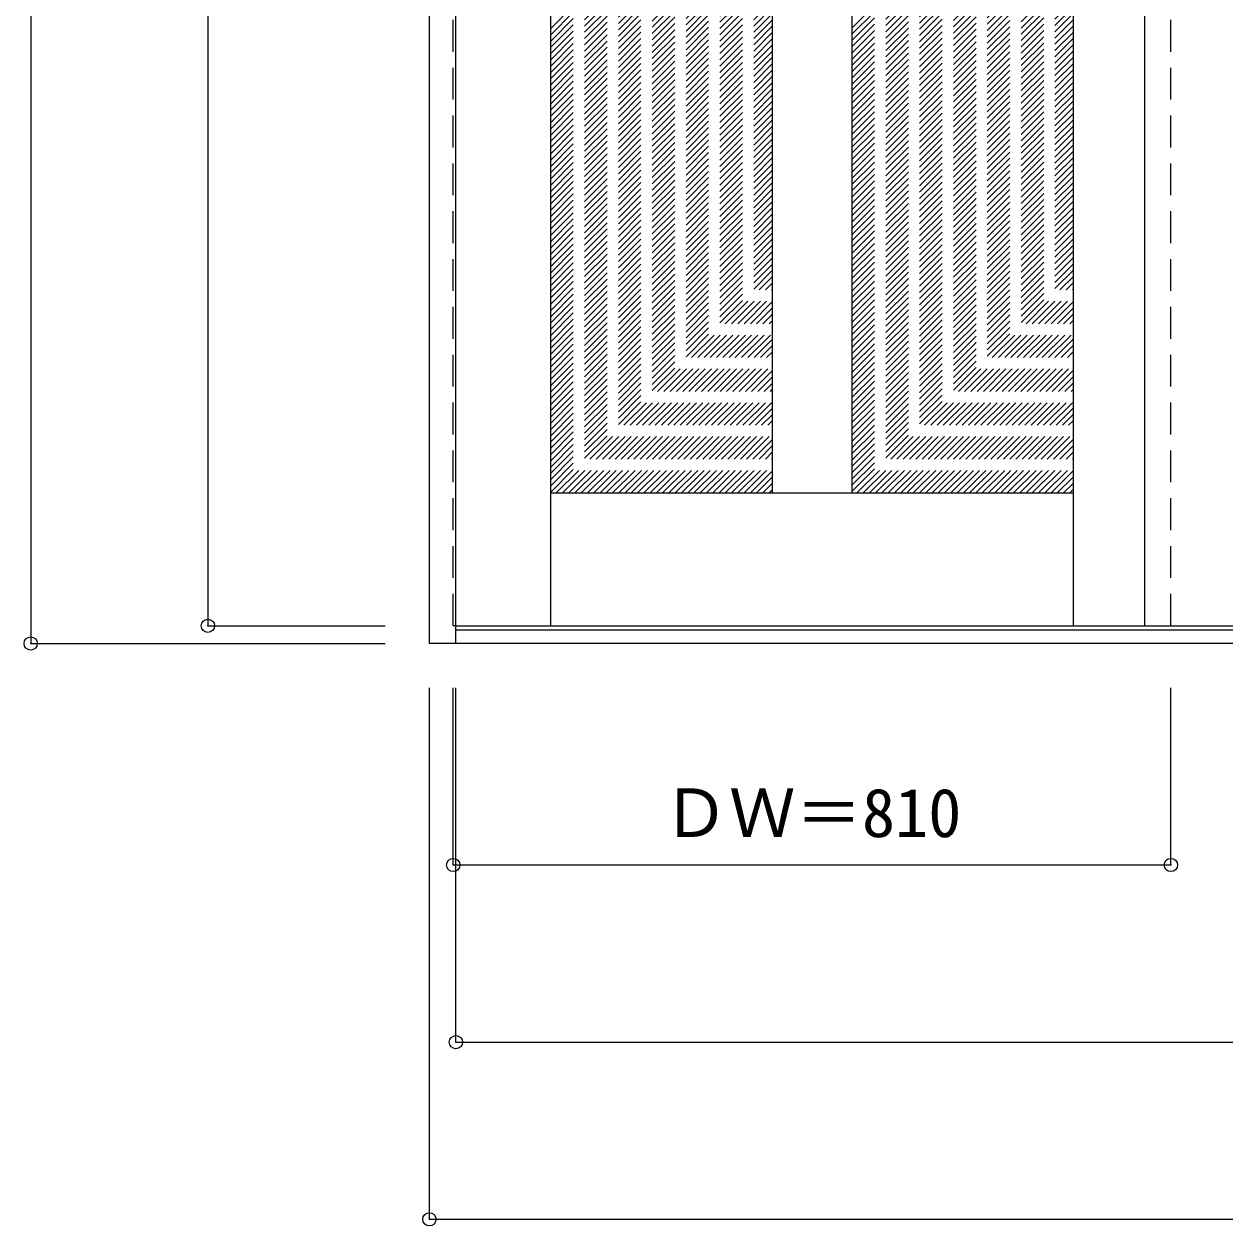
# Model space of a CAD drawing. Units: millimetres, scale not verified. Extents: x -1740 to 2020, y -1660 to 1052.
# Drawn here: x -1652 to -297, y -1660 to -303 of the extents above; entities that cross this region are included whole.
import ezdxf
from ezdxf.enums import TextEntityAlignment as Align

# ---------------------------------------------------------------- set-up
doc = ezdxf.new("R2010")
doc.units = ezdxf.units.MM
doc.header["$LTSCALE"] = 30
doc.header["$PDMODE"] = 32
doc.header["$PDSIZE"] = 15
doc.linetypes.add('DASHED1', pattern=[1.8, 1.2, -0.6])
doc.layers.add('0-0', color=4, linetype='DASHED1')
doc.layers.add('0-1_寸法', color=7, linetype='Continuous')
doc.styles.add('ＭＳ ゴシック', font='')
doc.styles.get('ＭＳ ゴシック').set_extended_font_data('MS Gothic')

msp = doc.modelspace()

# ---------------------------------------------------------------- linework, layer by layer
at = {"layer": '0-0', "color": 3, "linetype": 'Continuous'}
for p, q in [((-1194.95, -1002.48), (-1194.95, 1044.52)), ((-1164.95, -1002.48), (-1164.95, 1044.52)), ((-1057.95, -982.48), (-1057.95, 1000.52)), ((-467.95, -982.48), (-467.95, 1000.52)), ((-387.95, 1000.52), (-387.95, -982.48)), ((-807.95, 865.52), (-807.95, -832.48)), ((-717.95, 865.52), (-717.95, -832.48)), ((-1057.95, -832.48), (-467.95, -832.48)), ((-1164.95, -982.48), (1202.05, -982.48)), ((1982.05, -987.48), (-1164.95, -987.48)), ((2012.05, -1002.48), (-1194.95, -1002.48))]:
    msp.add_line(p, q, dxfattribs=at)
at = {"layer": '0-0'}
for p, q in [((-357.95, -982.48), (-357.95, 1000.52)), ((-1057.95, -308.26), (-807.95, -58.26)), ((-1057.95, -315.33), (-807.95, -65.33)), ((-717.95, -307.67), (-467.95, -57.67)), ((-717.95, -314.74), (-467.95, -64.74)), ((-1057.95, -322.4), (-807.95, -72.4)), ((-1057.95, -329.47), (-807.95, -79.47)), ((-717.95, -321.81), (-467.95, -71.81)), ((-717.95, -328.89), (-467.95, -78.89)), ((-1057.95, -336.55), (-807.95, -86.55)), ((-1057.95, -343.62), (-807.95, -93.62)), ((-717.95, -335.96), (-467.95, -85.96)), ((-717.95, -343.03), (-467.95, -93.03)), ((-1057.95, -350.69), (-807.95, -100.69)), ((-1057.95, -357.76), (-807.95, -107.76)), ((-717.95, -350.1), (-467.95, -100.1)), ((-717.95, -357.17), (-467.95, -107.17)), ((-1057.95, -364.83), (-807.95, -114.83)), ((-1057.95, -371.9), (-807.95, -121.9)), ((-717.95, -364.24), (-467.95, -114.24)), ((-717.95, -371.31), (-467.95, -121.31)), ((-1057.95, -378.97), (-807.95, -128.97)), ((-717.95, -378.38), (-467.95, -128.38)), ((-717.95, -385.45), (-467.95, -135.45)), ((-1057.95, -386.04), (-807.95, -136.04)), ((-1057.95, -393.11), (-807.95, -143.11)), ((-717.95, -392.52), (-467.95, -142.52)), ((-1057.95, -400.18), (-807.95, -150.18)), ((-1057.95, -407.26), (-807.95, -157.26)), ((-717.95, -399.6), (-467.95, -149.6)), ((-717.95, -406.67), (-467.95, -156.67)), ((-1057.95, -414.33), (-807.95, -164.33)), ((-1057.95, -421.4), (-807.95, -171.4)), ((-717.95, -413.74), (-467.95, -163.74)), ((-717.95, -420.81), (-467.95, -170.81)), ((-1057.95, -428.47), (-807.95, -178.47)), ((-1057.95, -435.54), (-807.95, -185.54)), ((-717.95, -427.88), (-467.95, -177.88)), ((-717.95, -434.95), (-467.95, -184.95)), ((-1057.95, -442.61), (-807.95, -192.61)), ((-1057.95, -449.68), (-807.95, -199.68)), ((-717.95, -442.02), (-467.95, -192.02)), ((-717.95, -449.09), (-467.95, -199.09)), ((-1057.95, -456.75), (-807.95, -206.75)), ((-1057.95, -463.82), (-807.95, -213.82)), ((-717.95, -456.16), (-467.95, -206.16)), ((-717.95, -463.24), (-467.95, -213.24)), ((-1057.95, -470.9), (-807.95, -220.9)), ((-1057.95, -477.97), (-807.95, -227.97)), ((-717.95, -470.31), (-467.95, -220.31)), ((-717.95, -477.38), (-467.95, -227.38)), ((-1057.95, -485.04), (-807.95, -235.04)), ((-1057.95, -492.11), (-807.95, -242.11)), ((-717.95, -484.45), (-467.95, -234.45)), ((-717.95, -491.52), (-467.95, -241.52)), ((-1057.95, -499.18), (-807.95, -249.18)), ((-1057.95, -506.25), (-807.95, -256.25)), ((-717.95, -498.59), (-467.95, -248.59)), ((-717.95, -505.66), (-467.95, -255.66)), ((-1057.95, -513.32), (-807.95, -263.32)), ((-1057.95, -520.39), (-807.95, -270.39)), ((-717.95, -512.73), (-467.95, -262.73)), ((-717.95, -519.8), (-467.95, -269.8)), ((-1057.95, -527.46), (-807.95, -277.46)), ((-1057.95, -534.54), (-807.95, -284.54)), ((-717.95, -526.88), (-467.95, -276.88)), ((-717.95, -533.95), (-467.95, -283.95)), ((-1057.95, -541.61), (-807.95, -291.61)), ((-717.95, -541.02), (-467.95, -291.02)), ((-717.95, -548.09), (-467.95, -298.09)), ((-1057.95, -548.68), (-807.95, -298.68)), ((-1057.95, -555.75), (-807.95, -305.75)), ((-717.95, -555.16), (-467.95, -305.16)), ((-1057.95, -562.82), (-807.95, -312.82)), ((-1057.95, -569.89), (-807.95, -319.89)), ((-717.95, -562.23), (-467.95, -312.23)), ((-717.95, -569.3), (-467.95, -319.3)), ((-1057.95, -576.96), (-807.95, -326.96)), ((-1057.95, -584.03), (-807.95, -334.03)), ((-717.95, -576.37), (-467.95, -326.37)), ((-717.95, -583.44), (-467.95, -333.44)), ((-1057.95, -591.1), (-807.95, -341.1)), ((-1057.95, -598.17), (-807.95, -348.17)), ((-717.95, -590.51), (-467.95, -340.51)), ((-717.95, -597.59), (-467.95, -347.59)), ((-1057.95, -605.25), (-807.95, -355.25)), ((-1057.95, -612.32), (-807.95, -362.32)), ((-717.95, -604.66), (-467.95, -354.66)), ((-717.95, -611.73), (-467.95, -361.73)), ((-1057.95, -619.39), (-807.95, -369.39)), ((-1057.95, -626.46), (-807.95, -376.46)), ((-717.95, -618.8), (-467.95, -368.8)), ((-717.95, -625.87), (-467.95, -375.87)), ((-1057.95, -633.53), (-807.95, -383.53)), ((-1057.95, -640.6), (-807.95, -390.6)), ((-717.95, -632.94), (-467.95, -382.94)), ((-717.95, -640.01), (-467.95, -390.01)), ((-1057.95, -647.67), (-807.95, -397.67)), ((-1057.95, -654.74), (-807.95, -404.74)), ((-717.95, -647.08), (-467.95, -397.08)), ((-717.95, -654.15), (-467.95, -404.15)), ((-1057.95, -661.81), (-807.95, -411.81)), ((-1057.95, -668.89), (-807.95, -418.89)), ((-717.95, -661.23), (-467.95, -411.23)), ((-717.95, -668.3), (-467.95, -418.3)), ((-1057.95, -675.96), (-807.95, -425.96)), ((-1057.95, -683.03), (-807.95, -433.03)), ((-717.95, -675.37), (-467.95, -425.37)), ((-717.95, -682.44), (-467.95, -432.44)), ((-1057.95, -690.1), (-807.95, -440.1)), ((-1057.95, -697.17), (-807.95, -447.17)), ((-717.95, -689.51), (-467.95, -439.51)), ((-717.95, -696.58), (-467.95, -446.58)), ((-1057.95, -704.24), (-807.95, -454.24)), ((-1057.95, -711.31), (-807.95, -461.31)), ((-717.95, -703.65), (-467.95, -453.65)), ((-717.95, -710.72), (-467.95, -460.72)), ((-1057.95, -718.38), (-807.95, -468.38)), ((-717.95, -717.79), (-467.95, -467.79)), ((-717.95, -724.87), (-467.95, -474.87)), ((-1057.95, -725.45), (-807.95, -475.45)), ((-1057.95, -732.52), (-807.95, -482.52)), ((-717.95, -731.94), (-467.95, -481.94)), ((-1057.95, -739.6), (-807.95, -489.6)), ((-1057.95, -746.67), (-807.95, -496.67)), ((-717.95, -739.01), (-467.95, -489.01)), ((-717.95, -746.08), (-467.95, -496.08)), ((-1057.95, -753.74), (-807.95, -503.74)), ((-1057.95, -760.81), (-807.95, -510.81)), ((-717.95, -753.15), (-467.95, -503.15)), ((-717.95, -760.22), (-467.95, -510.22)), ((-1057.95, -767.88), (-807.95, -517.88)), ((-1057.95, -774.95), (-807.95, -524.95)), ((-717.95, -767.29), (-467.95, -517.29)), ((-717.95, -774.36), (-467.95, -524.36)), ((-1057.95, -782.02), (-807.95, -532.02)), ((-1057.95, -789.09), (-807.95, -539.09)), ((-717.95, -781.43), (-467.95, -531.43)), ((-717.95, -788.5), (-467.95, -538.5)), ((-1057.95, -796.16), (-807.95, -546.16)), ((-1057.95, -803.24), (-807.95, -553.24)), ((-717.95, -795.58), (-467.95, -545.58)), ((-717.95, -802.65), (-467.95, -552.65)), ((-1057.95, -810.31), (-807.95, -560.31)), ((-1057.95, -817.38), (-807.95, -567.38)), ((-717.95, -809.72), (-467.95, -559.72)), ((-717.95, -816.79), (-467.95, -566.79)), ((-1057.95, -824.45), (-807.95, -574.45)), ((-1057.95, -831.52), (-807.95, -581.52)), ((-717.95, -823.86), (-467.95, -573.86)), ((-717.95, -830.93), (-467.95, -580.93)), ((-1051.84, -832.48), (-807.95, -588.59)), ((-1044.77, -832.48), (-807.95, -595.66)), ((-712.43, -832.48), (-467.95, -588)), ((-705.36, -832.48), (-467.95, -595.07)), ((-1037.7, -832.48), (-807.95, -602.73)), ((-1030.63, -832.48), (-807.95, -609.8)), ((-698.29, -832.48), (-467.95, -602.14)), ((-691.22, -832.48), (-467.95, -609.22)), ((-1023.56, -832.48), (-807.95, -616.88)), ((-1016.49, -832.48), (-807.95, -623.95)), ((-684.15, -832.48), (-467.95, -616.29)), ((-677.07, -832.48), (-467.95, -623.36)), ((-1009.41, -832.48), (-807.95, -631.02)), ((-670, -832.48), (-467.95, -630.43)), ((-662.93, -832.48), (-467.95, -637.5)), ((-1002.34, -832.48), (-807.95, -638.09)), ((-995.27, -832.48), (-807.95, -645.16)), ((-655.86, -832.48), (-467.95, -644.57)), ((-988.2, -832.48), (-807.95, -652.23)), ((-981.13, -832.48), (-807.95, -659.3)), ((-648.79, -832.48), (-467.95, -651.64)), ((-641.72, -832.48), (-467.95, -658.71)), ((-974.06, -832.48), (-807.95, -666.37)), ((-966.99, -832.48), (-807.95, -673.44)), ((-634.65, -832.48), (-467.95, -665.78)), ((-627.58, -832.48), (-467.95, -672.86)), ((-959.92, -832.48), (-807.95, -680.51)), ((-952.85, -832.48), (-807.95, -687.59)), ((-620.51, -832.48), (-467.95, -679.93)), ((-613.43, -832.48), (-467.95, -687)), ((-945.77, -832.48), (-807.95, -694.66)), ((-938.7, -832.48), (-807.95, -701.73)), ((-606.36, -832.48), (-467.95, -694.07)), ((-599.29, -832.48), (-467.95, -701.14)), ((-931.63, -832.48), (-807.95, -708.8)), ((-924.56, -832.48), (-807.95, -715.87)), ((-592.22, -832.48), (-467.95, -708.21)), ((-585.15, -832.48), (-467.95, -715.28)), ((-917.49, -832.48), (-807.95, -722.94)), ((-910.42, -832.48), (-807.95, -730.01)), ((-578.08, -832.48), (-467.95, -722.35)), ((-571.01, -832.48), (-467.95, -729.42)), ((-903.35, -832.48), (-807.95, -737.08)), ((-896.28, -832.48), (-807.95, -744.15)), ((-563.94, -832.48), (-467.95, -736.49)), ((-556.87, -832.48), (-467.95, -743.57)), ((-889.21, -832.48), (-807.95, -751.23)), ((-882.14, -832.48), (-807.95, -758.3)), ((-549.79, -832.48), (-467.95, -750.64)), ((-542.72, -832.48), (-467.95, -757.71)), ((-875.06, -832.48), (-807.95, -765.37)), ((-867.99, -832.48), (-807.95, -772.44)), ((-535.65, -832.48), (-467.95, -764.78)), ((-528.58, -832.48), (-467.95, -771.85)), ((-860.92, -832.48), (-807.95, -779.51)), ((-853.85, -832.48), (-807.95, -786.58)), ((-521.51, -832.48), (-467.95, -778.92)), ((-514.44, -832.48), (-467.95, -785.99)), ((-846.78, -832.48), (-807.95, -793.65)), ((-507.37, -832.48), (-467.95, -793.06)), ((-500.3, -832.48), (-467.95, -800.13)), ((-839.71, -832.48), (-807.95, -800.72)), ((-832.64, -832.48), (-807.95, -807.79)), ((-493.23, -832.48), (-467.95, -807.21)), ((-825.57, -832.48), (-807.95, -814.87)), ((-818.5, -832.48), (-807.95, -821.94)), ((-486.16, -832.48), (-467.95, -814.28)), ((-479.08, -832.48), (-467.95, -821.35)), ((-811.42, -832.48), (-807.95, -829.01)), ((-472.01, -832.48), (-467.95, -828.42))]:
    msp.add_line(p, q, dxfattribs=at)
msp.add_lwpolyline([(-1164.95, -982.48), (-1167.95, -982.48), (-1167.95, 1000.52), (-1164.95, 1000.52)], dxfattribs=at)
at = {"layer": '0-1_寸法', "color": 4}
for p, q in [((-1644.95, 1044.52), (-1644.95, -1002.48)), ((-1444.95, 1000.52), (-1444.95, -982.48)), ((-1444.95, -982.48), (-1244.95, -982.48)), ((-1644.95, -1002.48), (-1244.95, -1002.48)), ((-1194.95, -1652.48), (-1194.95, -1052.48)), ((-1167.95, -1252.48), (-1167.95, -1052.48)), ((-1164.95, -1452.48), (-1164.95, -1052.48))]:
    msp.add_line(p, q, dxfattribs=at)
for points in [[(-1194.95, -1652.48), (2012.05, -1652.48), (2012.05, -1052.48)], [(-1167.95, -1252.48), (-357.95, -1252.48), (-357.95, -1052.48)], [(-1164.95, -1452.48), (1172.05, -1452.48), (1172.05, -1052.48)]]:
    msp.add_lwpolyline(points, dxfattribs=at)
at = {"layer": '0-1_寸法'}
for p in [(-1444.95, -982.48), (-1644.95, -1002.48), (-1167.95, -1252.48), (-357.95, -1252.48), (-1164.95, -1452.48), (-1194.95, -1652.48)]:
    msp.add_point(p, dxfattribs=at)

# ---------------------------------------------------------------- texts
at = {"layer": '0-1_寸法', "style": 'ＭＳ ゴシック'}
msp.add_text('ＤＷ＝810', height=54.99, dxfattribs=at).set_placement((-931.7, -1237.48), align=Align.BOTTOM_LEFT)

doc.saveas('drawing.dxf')
